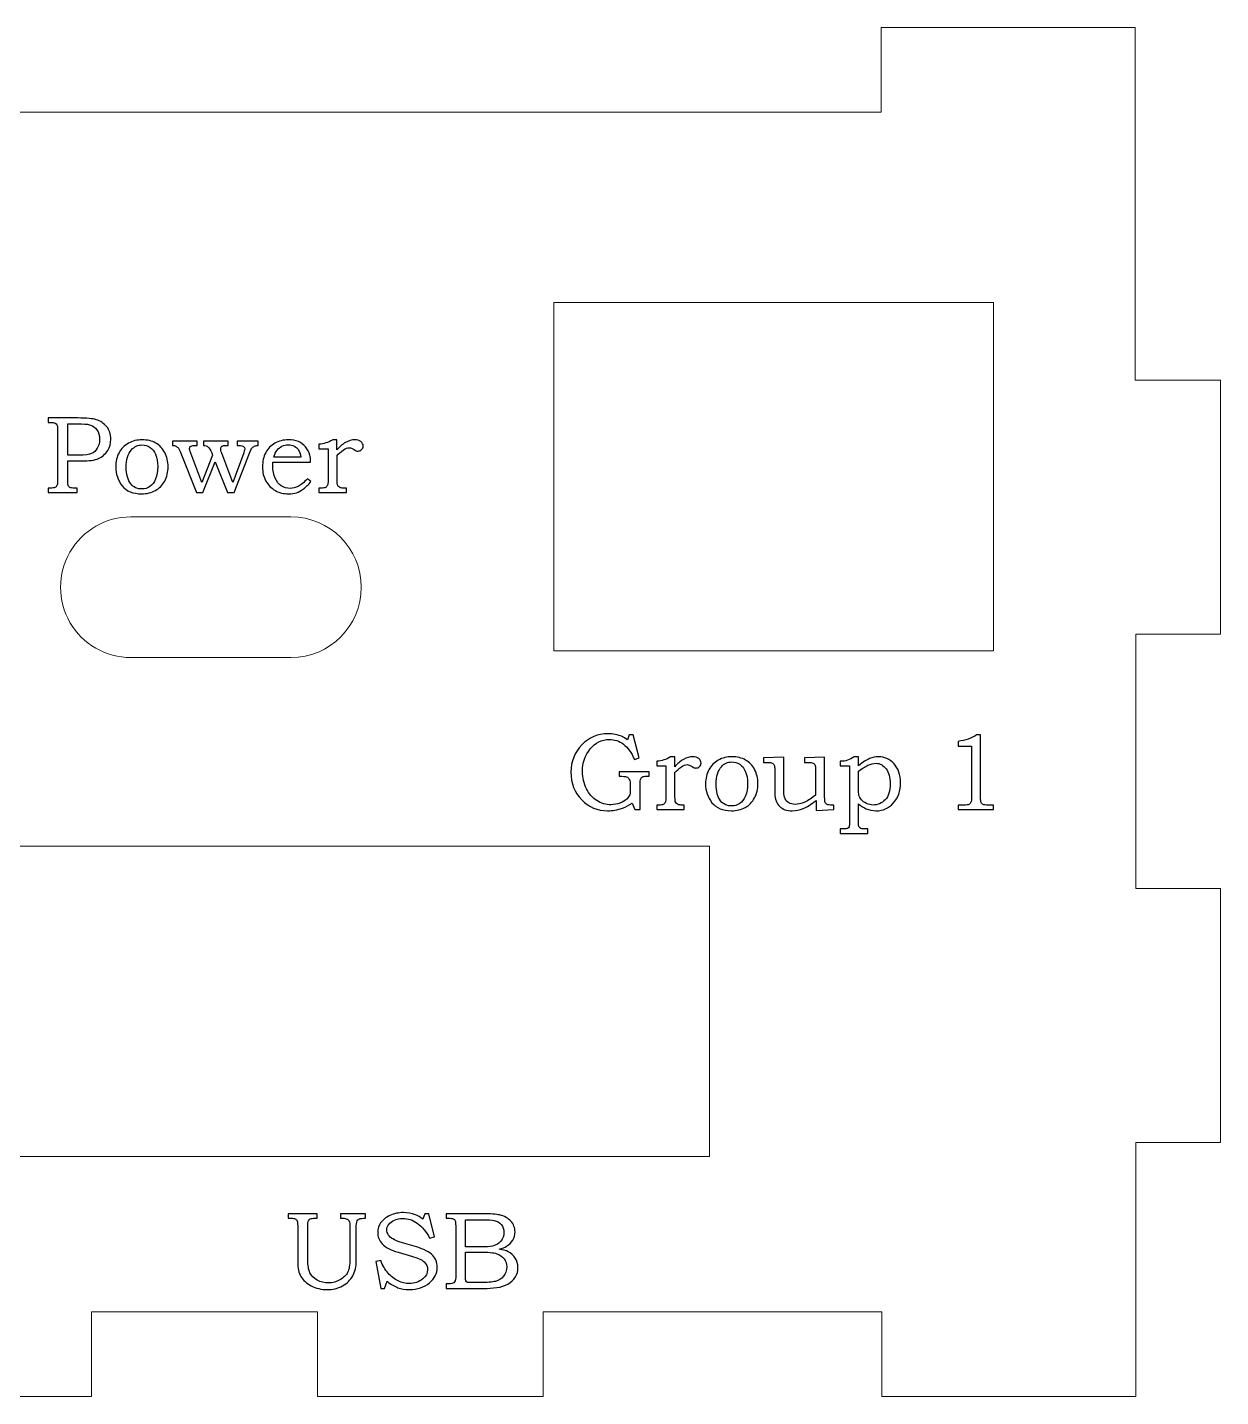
# Model space of a CAD drawing. Header units: inches. Extents: x -11.8 to 10.7, y -6 to 6.
# Drawn here: x -5.121 to -3.306, y 1.513 to 3.595 of the extents above; entities that cross this region are included whole.
import ezdxf

# ---------------------------------------------------------------- set-up
doc = ezdxf.new("R2010")
doc.units = ezdxf.units.IN
doc.header["$MEASUREMENT"] = 0
doc.layers.add('Layer 1', color=7, linetype='Continuous', plot=False)

msp = doc.modelspace()

# ---------------------------------------------------------------- linework, layer by layer
at = {"layer": 'Layer 1', "lineweight": 9}
for points in [[(-3.8222, 3.4666), (-3.8222, 3.4666), (-3.8222, 3.5955), (-3.8222, 3.5955)], [(-3.8222, 3.5955), (-3.8222, 3.5955), (-3.4356, 3.5955), (-3.4356, 3.5955)], [(-3.4356, 3.5955), (-3.4356, 3.5955), (-3.4356, 3.0589), (-3.4356, 3.0589)], [(-5.8837, 3.4666), (-5.8837, 3.4666), (-3.8222, 3.4666), (-3.8222, 3.4666)], [(-4.3204, 3.1769), (-4.3204, 3.1769), (-3.6512, 3.1769), (-3.6512, 3.1769)], [(-4.3204, 2.6469), (-4.3204, 2.6469), (-4.3204, 3.1769), (-4.3204, 3.1769)], [(-3.6512, 3.1769), (-3.6512, 3.1769), (-3.6512, 2.6469), (-3.6512, 2.6469)], [(-3.4356, 3.0589), (-3.4356, 3.0589), (-3.3061, 3.0589), (-3.3061, 3.0589)], [(-3.3061, 3.0589), (-3.3061, 3.0589), (-3.3061, 2.6723), (-3.3061, 2.6723)], [(-4.9639, 2.8509), (-4.9639, 2.8509), (-4.7203, 2.8509), (-4.7203, 2.8509)], [(-3.3061, 2.6723), (-3.3061, 2.6723), (-3.4346, 2.6723), (-3.4346, 2.6723)], [(-3.4346, 2.6723), (-3.4346, 2.6723), (-3.4346, 2.2858), (-3.4346, 2.2858)], [(-3.6512, 2.6469), (-3.6512, 2.6469), (-4.3204, 2.6469), (-4.3204, 2.6469)], [(-4.9639, 2.6369), (-4.9639, 2.6369), (-4.7203, 2.6369), (-4.7203, 2.6369)], [(-5.8944, 2.3502), (-5.8944, 2.3502), (-4.0834, 2.3502), (-4.0834, 2.3502)], [(-4.0834, 2.3502), (-4.0834, 2.3502), (-4.0834, 1.8777), (-4.0834, 1.8777)], [(-3.4346, 2.2858), (-3.4346, 2.2858), (-3.3058, 2.2858), (-3.3058, 2.2858)], [(-3.3058, 2.2858), (-3.3058, 2.2858), (-3.3058, 1.8992), (-3.3058, 1.8992)], [(-3.3058, 1.8992), (-3.3058, 1.8992), (-3.4346, 1.8992), (-3.4346, 1.8992)], [(-3.4346, 1.8992), (-3.4346, 1.8992), (-3.4346, 1.5127), (-3.4346, 1.5127)], [(-4.0834, 1.8777), (-4.0834, 1.8777), (-5.8944, 1.8777), (-5.8944, 1.8777)], [(-4.6801, 1.6415), (-4.6801, 1.6415), (-5.0237, 1.6415), (-5.0237, 1.6415)], [(-5.0237, 1.6415), (-5.0237, 1.6415), (-5.0237, 1.5127), (-5.0237, 1.5127)], [(-4.6801, 1.5127), (-4.6801, 1.5127), (-4.6801, 1.6415), (-4.6801, 1.6415)], [(-3.8212, 1.6415), (-3.8212, 1.6415), (-4.3366, 1.6415), (-4.3366, 1.6415)], [(-4.3366, 1.6415), (-4.3366, 1.6415), (-4.3366, 1.5127), (-4.3366, 1.5127)], [(-3.8212, 1.5127), (-3.8212, 1.5127), (-3.8212, 1.6415), (-3.8212, 1.6415)], [(-5.0237, 1.5127), (-5.0237, 1.5127), (-5.3673, 1.5127), (-5.3673, 1.5127)], [(-4.3366, 1.5127), (-4.3366, 1.5127), (-4.6801, 1.5127), (-4.6801, 1.5127)], [(-3.4346, 1.5127), (-3.4346, 1.5127), (-3.8212, 1.5127), (-3.8212, 1.5127)]]:
    msp.add_open_spline(points, degree=3, dxfattribs=at)
at = {"layer": 'Layer 1'}
for points, knots in [([(-5.0897, 3.0013), (-5.0897, 3.0013), (-5.0448, 3.0013), (-5.0448, 3.0013), (-5.0312, 3.0013), (-5.0218, 3.0004), (-5.0167, 2.9987), (-5.0102, 2.9966), (-5.0049, 2.9931), (-5.0007, 2.9881), (-4.9965, 2.983), (-4.9944, 2.9767), (-4.9944, 2.969), (-4.9944, 2.9624), (-4.996, 2.9567), (-4.9992, 2.9519), (-5.003, 2.9461), (-5.0077, 2.942), (-5.0132, 2.9396), (-5.0187, 2.9372), (-5.0274, 2.936), (-5.0392, 2.936), (-5.0392, 2.936), (-5.06, 2.936), (-5.06, 2.936), (-5.06, 2.936), (-5.06, 2.9071), (-5.06, 2.9071), (-5.06, 2.9028), (-5.0598, 2.9), (-5.0593, 2.8989), (-5.0586, 2.8973), (-5.0577, 2.8962), (-5.0566, 2.8956), (-5.0555, 2.8949), (-5.0532, 2.8946), (-5.0497, 2.8946), (-5.0497, 2.8946), (-5.0459, 2.8946), (-5.0459, 2.8946), (-5.0459, 2.8946), (-5.0459, 2.8878), (-5.0459, 2.8878), (-5.0459, 2.8878), (-5.0897, 2.8878), (-5.0897, 2.8878), (-5.0897, 2.8878), (-5.0897, 2.8946), (-5.0897, 2.8946), (-5.0897, 2.8946), (-5.087, 2.8946), (-5.087, 2.8946), (-5.0833, 2.8946), (-5.0807, 2.8949), (-5.0794, 2.8956), (-5.078, 2.8962), (-5.0771, 2.8971), (-5.0765, 2.8985), (-5.0758, 2.8998), (-5.0755, 2.9023), (-5.0755, 2.906), (-5.0755, 2.906), (-5.0755, 2.9836), (-5.0755, 2.9836), (-5.0755, 2.9872), (-5.0758, 2.9896), (-5.0764, 2.9909), (-5.0769, 2.9921), (-5.0779, 2.993), (-5.0792, 2.9936), (-5.0805, 2.9942), (-5.0831, 2.9945), (-5.087, 2.9945), (-5.087, 2.9945), (-5.0897, 2.9945), (-5.0897, 2.9945), (-5.0897, 2.9945), (-5.0897, 3.0013), (-5.0897, 3.0013)], [0, 0, 0, 0, 0.038462, 0.038462, 0.038462, 0.076923, 0.076923, 0.076923, 0.115385, 0.115385, 0.115385, 0.153846, 0.153846, 0.153846, 0.192308, 0.192308, 0.192308, 0.230769, 0.230769, 0.230769, 0.269231, 0.269231, 0.269231, 0.307692, 0.307692, 0.307692, 0.346154, 0.346154, 0.346154, 0.384615, 0.384615, 0.384615, 0.423077, 0.423077, 0.423077, 0.461538, 0.461538, 0.461538, 0.5, 0.5, 0.5, 0.538462, 0.538462, 0.538462, 0.576923, 0.576923, 0.576923, 0.615385, 0.615385, 0.615385, 0.653846, 0.653846, 0.653846, 0.692308, 0.692308, 0.692308, 0.730769, 0.730769, 0.730769, 0.769231, 0.769231, 0.769231, 0.807692, 0.807692, 0.807692, 0.846154, 0.846154, 0.846154, 0.884615, 0.884615, 0.884615, 0.923077, 0.923077, 0.923077, 0.961538, 0.961538, 0.961538, 1, 1, 1, 1]), ([(-5.06, 2.9925), (-5.06, 2.9925), (-5.06, 2.9448), (-5.06, 2.9448), (-5.06, 2.9448), (-5.0425, 2.9448), (-5.0425, 2.9448), (-5.0336, 2.9448), (-5.0274, 2.9456), (-5.0239, 2.9471), (-5.0203, 2.9487), (-5.0174, 2.9515), (-5.015, 2.9553), (-5.0127, 2.9592), (-5.0115, 2.9638), (-5.0115, 2.969), (-5.0115, 2.9747), (-5.0129, 2.9795), (-5.0156, 2.9833), (-5.0183, 2.9871), (-5.022, 2.9897), (-5.0267, 2.9911), (-5.0299, 2.992), (-5.0363, 2.9925), (-5.0457, 2.9925), (-5.0457, 2.9925), (-5.06, 2.9925), (-5.06, 2.9925)], [0, 0, 0, 0, 0.111111, 0.111111, 0.111111, 0.222222, 0.222222, 0.222222, 0.333333, 0.333333, 0.333333, 0.444444, 0.444444, 0.444444, 0.555556, 0.555556, 0.555556, 0.666667, 0.666667, 0.666667, 0.777778, 0.777778, 0.777778, 0.888889, 0.888889, 0.888889, 1, 1, 1, 1]), ([(-4.9467, 2.9681), (-4.9388, 2.9681), (-4.9319, 2.9665), (-4.9261, 2.9632), (-4.9203, 2.9599), (-4.9157, 2.9551), (-4.9124, 2.9487), (-4.909, 2.9424), (-4.9073, 2.9352), (-4.9073, 2.9271), (-4.9073, 2.919), (-4.909, 2.9118), (-4.9125, 2.9054), (-4.9159, 2.8991), (-4.9206, 2.8943), (-4.9265, 2.891), (-4.9324, 2.8876), (-4.9395, 2.886), (-4.9477, 2.886), (-4.9608, 2.886), (-4.9706, 2.89), (-4.9772, 2.8982), (-4.9837, 2.9064), (-4.987, 2.916), (-4.987, 2.927), (-4.987, 2.9351), (-4.9853, 2.9422), (-4.9819, 2.9485), (-4.9785, 2.9547), (-4.9737, 2.9595), (-4.9676, 2.963), (-4.9614, 2.9664), (-4.9545, 2.9681), (-4.9467, 2.9681)], [0, 0, 0, 0, 0.090909, 0.090909, 0.090909, 0.181818, 0.181818, 0.181818, 0.272727, 0.272727, 0.272727, 0.363636, 0.363636, 0.363636, 0.454545, 0.454545, 0.454545, 0.545455, 0.545455, 0.545455, 0.636364, 0.636364, 0.636364, 0.727273, 0.727273, 0.727273, 0.818182, 0.818182, 0.818182, 0.909091, 0.909091, 0.909091, 1, 1, 1, 1]), ([(-4.9473, 2.9603), (-4.9535, 2.9603), (-4.9587, 2.9578), (-4.9629, 2.953), (-4.9683, 2.9469), (-4.971, 2.9381), (-4.971, 2.9265), (-4.971, 2.9154), (-4.9687, 2.9069), (-4.9641, 2.9011), (-4.96, 2.8959), (-4.9544, 2.8933), (-4.9472, 2.8933), (-4.9427, 2.8933), (-4.9386, 2.8945), (-4.935, 2.8969), (-4.9314, 2.8994), (-4.9285, 2.9033), (-4.9263, 2.9086), (-4.9241, 2.9139), (-4.923, 2.9202), (-4.923, 2.9273), (-4.923, 2.9344), (-4.9242, 2.9407), (-4.9265, 2.9463), (-4.9284, 2.9507), (-4.9311, 2.9541), (-4.9348, 2.9566), (-4.9385, 2.9591), (-4.9427, 2.9603), (-4.9473, 2.9603)], [0, 0, 0, 0, 0.1, 0.1, 0.1, 0.2, 0.2, 0.2, 0.3, 0.3, 0.3, 0.4, 0.4, 0.4, 0.5, 0.5, 0.5, 0.6, 0.6, 0.6, 0.7, 0.7, 0.7, 0.8, 0.8, 0.8, 0.9, 0.9, 0.9, 1, 1, 1, 1]), ([(-4.9008, 2.9663), (-4.9008, 2.9663), (-4.8632, 2.9663), (-4.8632, 2.9663), (-4.8632, 2.9663), (-4.8632, 2.9595), (-4.8632, 2.9595), (-4.8632, 2.9595), (-4.8658, 2.9595), (-4.8658, 2.9595), (-4.869, 2.9595), (-4.8711, 2.9592), (-4.8722, 2.9587), (-4.8738, 2.958), (-4.8746, 2.9568), (-4.8746, 2.9551), (-4.8746, 2.9536), (-4.874, 2.9512), (-4.8727, 2.9478), (-4.8727, 2.9478), (-4.8559, 2.9033), (-4.8559, 2.9033), (-4.8559, 2.9033), (-4.8395, 2.9447), (-4.8395, 2.9447), (-4.8395, 2.9447), (-4.841, 2.9485), (-4.841, 2.9485), (-4.8426, 2.9529), (-4.8446, 2.9559), (-4.8468, 2.9576), (-4.8483, 2.9587), (-4.8504, 2.9593), (-4.8533, 2.9595), (-4.8533, 2.9595), (-4.8533, 2.9663), (-4.8533, 2.9663), (-4.8533, 2.9663), (-4.816, 2.9663), (-4.816, 2.9663), (-4.816, 2.9663), (-4.816, 2.9595), (-4.816, 2.9595), (-4.816, 2.9595), (-4.8192, 2.9595), (-4.8192, 2.9595), (-4.8222, 2.9595), (-4.8241, 2.9592), (-4.825, 2.9587), (-4.8265, 2.9578), (-4.8273, 2.9565), (-4.8273, 2.9546), (-4.8273, 2.953), (-4.8267, 2.9507), (-4.8256, 2.9478), (-4.8256, 2.9478), (-4.8087, 2.9033), (-4.8087, 2.9033), (-4.8087, 2.9033), (-4.7923, 2.9485), (-4.7923, 2.9485), (-4.7914, 2.9509), (-4.791, 2.9523), (-4.7909, 2.9526), (-4.7907, 2.9532), (-4.7907, 2.9538), (-4.7907, 2.9545), (-4.7907, 2.956), (-4.7913, 2.9572), (-4.7925, 2.9581), (-4.7937, 2.959), (-4.7959, 2.9595), (-4.7991, 2.9595), (-4.7991, 2.9595), (-4.8021, 2.9595), (-4.8021, 2.9595), (-4.8021, 2.9595), (-4.8021, 2.9663), (-4.8021, 2.9663), (-4.8021, 2.9663), (-4.7705, 2.9663), (-4.7705, 2.9663), (-4.7705, 2.9663), (-4.7705, 2.9595), (-4.7705, 2.9595), (-4.7728, 2.9593), (-4.7747, 2.959), (-4.7762, 2.9582), (-4.7777, 2.9575), (-4.7788, 2.9566), (-4.7797, 2.9555), (-4.7805, 2.9543), (-4.7818, 2.9518), (-4.7833, 2.9478), (-4.7833, 2.9478), (-4.807, 2.8878), (-4.807, 2.8878), (-4.807, 2.8878), (-4.8169, 2.8878), (-4.8169, 2.8878), (-4.8169, 2.8878), (-4.8355, 2.9348), (-4.8355, 2.9348), (-4.8355, 2.9348), (-4.8542, 2.8878), (-4.8542, 2.8878), (-4.8542, 2.8878), (-4.8641, 2.8878), (-4.8641, 2.8878), (-4.8641, 2.8878), (-4.888, 2.9478), (-4.888, 2.9478), (-4.8895, 2.9516), (-4.8908, 2.9542), (-4.8917, 2.9555), (-4.8927, 2.9567), (-4.8939, 2.9577), (-4.8954, 2.9584), (-4.8968, 2.9591), (-4.8986, 2.9595), (-4.9008, 2.9595), (-4.9008, 2.9595), (-4.9008, 2.9663), (-4.9008, 2.9663)], [0, 0, 0, 0, 0.02439, 0.02439, 0.02439, 0.04878, 0.04878, 0.04878, 0.073171, 0.073171, 0.073171, 0.097561, 0.097561, 0.097561, 0.121951, 0.121951, 0.121951, 0.146341, 0.146341, 0.146341, 0.170732, 0.170732, 0.170732, 0.195122, 0.195122, 0.195122, 0.219512, 0.219512, 0.219512, 0.243902, 0.243902, 0.243902, 0.268293, 0.268293, 0.268293, 0.292683, 0.292683, 0.292683, 0.317073, 0.317073, 0.317073, 0.341463, 0.341463, 0.341463, 0.365854, 0.365854, 0.365854, 0.390244, 0.390244, 0.390244, 0.414634, 0.414634, 0.414634, 0.439024, 0.439024, 0.439024, 0.463415, 0.463415, 0.463415, 0.487805, 0.487805, 0.487805, 0.512195, 0.512195, 0.512195, 0.536585, 0.536585, 0.536585, 0.560976, 0.560976, 0.560976, 0.585366, 0.585366, 0.585366, 0.609756, 0.609756, 0.609756, 0.634146, 0.634146, 0.634146, 0.658537, 0.658537, 0.658537, 0.682927, 0.682927, 0.682927, 0.707317, 0.707317, 0.707317, 0.731707, 0.731707, 0.731707, 0.756098, 0.756098, 0.756098, 0.780488, 0.780488, 0.780488, 0.804878, 0.804878, 0.804878, 0.829268, 0.829268, 0.829268, 0.853659, 0.853659, 0.853659, 0.878049, 0.878049, 0.878049, 0.902439, 0.902439, 0.902439, 0.926829, 0.926829, 0.926829, 0.95122, 0.95122, 0.95122, 0.97561, 0.97561, 0.97561, 1, 1, 1, 1]), ([(-4.695, 2.909), (-4.695, 2.909), (-4.6899, 2.9048), (-4.6899, 2.9048), (-4.6938, 2.9), (-4.6976, 2.8963), (-4.7014, 2.8935), (-4.7051, 2.8907), (-4.7086, 2.8888), (-4.7119, 2.8876), (-4.7152, 2.8865), (-4.7191, 2.886), (-4.7235, 2.886), (-4.7315, 2.886), (-4.7383, 2.8876), (-4.7439, 2.8908), (-4.7502, 2.8946), (-4.7552, 2.8994), (-4.7586, 2.9054), (-4.762, 2.9114), (-4.7637, 2.9185), (-4.7637, 2.9267), (-4.7637, 2.9352), (-4.762, 2.9425), (-4.7587, 2.9486), (-4.7554, 2.9546), (-4.7508, 2.9594), (-4.7449, 2.9629), (-4.7389, 2.9664), (-4.732, 2.9681), (-4.7242, 2.9681), (-4.7184, 2.9681), (-4.7134, 2.9672), (-4.7091, 2.9654), (-4.7048, 2.9636), (-4.7012, 2.9609), (-4.6982, 2.9573), (-4.6952, 2.9536), (-4.693, 2.9495), (-4.6917, 2.9448), (-4.6909, 2.942), (-4.6905, 2.9385), (-4.6904, 2.9341), (-4.6904, 2.9341), (-4.7478, 2.9341), (-4.7478, 2.9341), (-4.7479, 2.9315), (-4.748, 2.9295), (-4.748, 2.9282), (-4.748, 2.9213), (-4.7468, 2.9152), (-4.7444, 2.9099), (-4.7421, 2.9045), (-4.7389, 2.9006), (-4.735, 2.8981), (-4.7311, 2.8955), (-4.7266, 2.8943), (-4.7216, 2.8943), (-4.7174, 2.8943), (-4.7133, 2.8953), (-4.7094, 2.8973), (-4.7054, 2.8993), (-4.7007, 2.9032), (-4.695, 2.909)], [0, 0, 0, 0, 0.047619, 0.047619, 0.047619, 0.095238, 0.095238, 0.095238, 0.142857, 0.142857, 0.142857, 0.190476, 0.190476, 0.190476, 0.238095, 0.238095, 0.238095, 0.285714, 0.285714, 0.285714, 0.333333, 0.333333, 0.333333, 0.380952, 0.380952, 0.380952, 0.428571, 0.428571, 0.428571, 0.47619, 0.47619, 0.47619, 0.52381, 0.52381, 0.52381, 0.571429, 0.571429, 0.571429, 0.619048, 0.619048, 0.619048, 0.666667, 0.666667, 0.666667, 0.714286, 0.714286, 0.714286, 0.761905, 0.761905, 0.761905, 0.809524, 0.809524, 0.809524, 0.857143, 0.857143, 0.857143, 0.904762, 0.904762, 0.904762, 0.952381, 0.952381, 0.952381, 1, 1, 1, 1]), ([(-4.7054, 2.9416), (-4.7062, 2.9466), (-4.7073, 2.9503), (-4.7088, 2.9526), (-4.7103, 2.955), (-4.7124, 2.9569), (-4.7151, 2.9583), (-4.7179, 2.9598), (-4.721, 2.9605), (-4.7244, 2.9605), (-4.7278, 2.9605), (-4.731, 2.9598), (-4.734, 2.9583), (-4.7369, 2.9569), (-4.7394, 2.955), (-4.7414, 2.9525), (-4.7434, 2.95), (-4.7451, 2.9464), (-4.7465, 2.9416), (-4.7465, 2.9416), (-4.7054, 2.9416), (-4.7054, 2.9416)], [0, 0, 0, 0, 0.142857, 0.142857, 0.142857, 0.285714, 0.285714, 0.285714, 0.428571, 0.428571, 0.428571, 0.571429, 0.571429, 0.571429, 0.714286, 0.714286, 0.714286, 0.857143, 0.857143, 0.857143, 1, 1, 1, 1]), ([(-4.6779, 2.9545), (-4.6779, 2.9545), (-4.6779, 2.9613), (-4.6779, 2.9613), (-4.6739, 2.9616), (-4.6704, 2.9623), (-4.6673, 2.9633), (-4.6642, 2.9643), (-4.6607, 2.9659), (-4.6568, 2.9681), (-4.6568, 2.9681), (-4.6507, 2.9681), (-4.6507, 2.9681), (-4.6507, 2.9681), (-4.6507, 2.9528), (-4.6507, 2.9528), (-4.6468, 2.9575), (-4.6424, 2.9612), (-4.6373, 2.964), (-4.6322, 2.9667), (-4.6276, 2.9681), (-4.6235, 2.9681), (-4.6195, 2.9681), (-4.6164, 2.9672), (-4.614, 2.9653), (-4.6117, 2.9634), (-4.6105, 2.9611), (-4.6105, 2.9584), (-4.6105, 2.9564), (-4.6113, 2.9547), (-4.6129, 2.9532), (-4.6144, 2.9517), (-4.6162, 2.951), (-4.6184, 2.951), (-4.6194, 2.951), (-4.6202, 2.9511), (-4.6209, 2.9514), (-4.6217, 2.9516), (-4.6227, 2.9522), (-4.6241, 2.9532), (-4.627, 2.9551), (-4.6295, 2.9561), (-4.6315, 2.9561), (-4.6342, 2.9561), (-4.6372, 2.955), (-4.6405, 2.9527), (-4.6446, 2.9498), (-4.6479, 2.9469), (-4.6502, 2.9441), (-4.6502, 2.9441), (-4.6502, 2.9066), (-4.6502, 2.9066), (-4.6502, 2.9034), (-4.65, 2.9012), (-4.6497, 2.9), (-4.6493, 2.8988), (-4.6487, 2.8978), (-4.6479, 2.897), (-4.6471, 2.8962), (-4.6461, 2.8956), (-4.6449, 2.8952), (-4.6437, 2.8948), (-4.6417, 2.8946), (-4.6387, 2.8946), (-4.6387, 2.8946), (-4.636, 2.8946), (-4.636, 2.8946), (-4.636, 2.8946), (-4.636, 2.8878), (-4.636, 2.8878), (-4.636, 2.8878), (-4.678, 2.8878), (-4.678, 2.8878), (-4.678, 2.8878), (-4.678, 2.8946), (-4.678, 2.8946), (-4.678, 2.8946), (-4.6745, 2.8946), (-4.6745, 2.8946), (-4.6712, 2.8946), (-4.669, 2.8949), (-4.668, 2.8955), (-4.6666, 2.8963), (-4.6655, 2.8975), (-4.6649, 2.8989), (-4.6642, 2.9003), (-4.6639, 2.9029), (-4.6639, 2.9066), (-4.6639, 2.9066), (-4.6639, 2.9545), (-4.6639, 2.9545), (-4.6639, 2.9545), (-4.6779, 2.9545), (-4.6779, 2.9545)], [0, 0, 0, 0, 0.032258, 0.032258, 0.032258, 0.064516, 0.064516, 0.064516, 0.096774, 0.096774, 0.096774, 0.129032, 0.129032, 0.129032, 0.16129, 0.16129, 0.16129, 0.193548, 0.193548, 0.193548, 0.225806, 0.225806, 0.225806, 0.258065, 0.258065, 0.258065, 0.290323, 0.290323, 0.290323, 0.322581, 0.322581, 0.322581, 0.354839, 0.354839, 0.354839, 0.387097, 0.387097, 0.387097, 0.419355, 0.419355, 0.419355, 0.451613, 0.451613, 0.451613, 0.483871, 0.483871, 0.483871, 0.516129, 0.516129, 0.516129, 0.548387, 0.548387, 0.548387, 0.580645, 0.580645, 0.580645, 0.612903, 0.612903, 0.612903, 0.645161, 0.645161, 0.645161, 0.677419, 0.677419, 0.677419, 0.709677, 0.709677, 0.709677, 0.741935, 0.741935, 0.741935, 0.774194, 0.774194, 0.774194, 0.806452, 0.806452, 0.806452, 0.83871, 0.83871, 0.83871, 0.870968, 0.870968, 0.870968, 0.903226, 0.903226, 0.903226, 0.935484, 0.935484, 0.935484, 0.967742, 0.967742, 0.967742, 1, 1, 1, 1]), ([(-4.2055, 2.5191), (-4.2055, 2.5191), (-4.1995, 2.5191), (-4.1995, 2.5191), (-4.1995, 2.5191), (-4.1903, 2.4842), (-4.1903, 2.4842), (-4.1903, 2.4842), (-4.1976, 2.4816), (-4.1976, 2.4816), (-4.2025, 2.4927), (-4.2081, 2.5005), (-4.2145, 2.5053), (-4.2208, 2.51), (-4.228, 2.5123), (-4.236, 2.5123), (-4.2476, 2.5123), (-4.2573, 2.5075), (-4.2651, 2.4979), (-4.2729, 2.4883), (-4.2768, 2.4769), (-4.2768, 2.4637), (-4.2768, 2.4541), (-4.2748, 2.4454), (-4.2708, 2.4374), (-4.2668, 2.4295), (-4.2615, 2.4234), (-4.2548, 2.4192), (-4.2481, 2.4151), (-4.241, 2.413), (-4.2335, 2.413), (-4.2287, 2.413), (-4.224, 2.4139), (-4.2197, 2.4156), (-4.2153, 2.4174), (-4.2117, 2.4195), (-4.209, 2.4219), (-4.207, 2.4237), (-4.2057, 2.4258), (-4.2049, 2.428), (-4.2042, 2.4302), (-4.2039, 2.4333), (-4.204, 2.4372), (-4.204, 2.4372), (-4.204, 2.4425), (-4.204, 2.4425), (-4.204, 2.4468), (-4.2045, 2.4498), (-4.2055, 2.4516), (-4.2065, 2.4534), (-4.2079, 2.4547), (-4.2097, 2.4554), (-4.2112, 2.456), (-4.2149, 2.4563), (-4.2211, 2.4563), (-4.2211, 2.4563), (-4.2211, 2.4631), (-4.2211, 2.4631), (-4.2211, 2.4631), (-4.1753, 2.4631), (-4.1753, 2.4631), (-4.1753, 2.4631), (-4.1753, 2.4563), (-4.1753, 2.4563), (-4.1753, 2.4563), (-4.179, 2.4563), (-4.179, 2.4563), (-4.1822, 2.4563), (-4.1844, 2.456), (-4.1856, 2.4554), (-4.1867, 2.4548), (-4.1876, 2.4538), (-4.1882, 2.4525), (-4.1887, 2.4512), (-4.189, 2.4486), (-4.189, 2.4449), (-4.189, 2.4449), (-4.189, 2.4056), (-4.189, 2.4056), (-4.189, 2.4056), (-4.197, 2.4056), (-4.197, 2.4056), (-4.197, 2.4056), (-4.2013, 2.4156), (-4.2013, 2.4156), (-4.2059, 2.4123), (-4.2107, 2.4098), (-4.2159, 2.408), (-4.2236, 2.4052), (-4.2312, 2.4038), (-4.2387, 2.4038), (-4.254, 2.4038), (-4.2671, 2.4094), (-4.278, 2.4206), (-4.2889, 2.4318), (-4.2943, 2.4457), (-4.2943, 2.4624), (-4.2943, 2.4789), (-4.2888, 2.4928), (-4.2778, 2.5041), (-4.2667, 2.5153), (-4.2535, 2.521), (-4.2382, 2.521), (-4.2343, 2.521), (-4.2305, 2.5206), (-4.2268, 2.5198), (-4.223, 2.5191), (-4.2196, 2.518), (-4.2165, 2.5166), (-4.2142, 2.5156), (-4.2115, 2.5139), (-4.2084, 2.5116), (-4.2084, 2.5116), (-4.2055, 2.5191), (-4.2055, 2.5191)], [0, 0, 0, 0, 0.026316, 0.026316, 0.026316, 0.052632, 0.052632, 0.052632, 0.078947, 0.078947, 0.078947, 0.105263, 0.105263, 0.105263, 0.131579, 0.131579, 0.131579, 0.157895, 0.157895, 0.157895, 0.184211, 0.184211, 0.184211, 0.210526, 0.210526, 0.210526, 0.236842, 0.236842, 0.236842, 0.263158, 0.263158, 0.263158, 0.289474, 0.289474, 0.289474, 0.315789, 0.315789, 0.315789, 0.342105, 0.342105, 0.342105, 0.368421, 0.368421, 0.368421, 0.394737, 0.394737, 0.394737, 0.421053, 0.421053, 0.421053, 0.447368, 0.447368, 0.447368, 0.473684, 0.473684, 0.473684, 0.5, 0.5, 0.5, 0.526316, 0.526316, 0.526316, 0.552632, 0.552632, 0.552632, 0.578947, 0.578947, 0.578947, 0.605263, 0.605263, 0.605263, 0.631579, 0.631579, 0.631579, 0.657895, 0.657895, 0.657895, 0.684211, 0.684211, 0.684211, 0.710526, 0.710526, 0.710526, 0.736842, 0.736842, 0.736842, 0.763158, 0.763158, 0.763158, 0.789474, 0.789474, 0.789474, 0.815789, 0.815789, 0.815789, 0.842105, 0.842105, 0.842105, 0.868421, 0.868421, 0.868421, 0.894737, 0.894737, 0.894737, 0.921053, 0.921053, 0.921053, 0.947368, 0.947368, 0.947368, 0.973684, 0.973684, 0.973684, 1, 1, 1, 1]), ([(-3.6771, 2.5191), (-3.6771, 2.5191), (-3.671, 2.5191), (-3.671, 2.5191), (-3.671, 2.5191), (-3.671, 2.425), (-3.671, 2.425), (-3.671, 2.4205), (-3.6707, 2.4176), (-3.6701, 2.4164), (-3.6695, 2.4151), (-3.6686, 2.4141), (-3.6673, 2.4135), (-3.666, 2.4128), (-3.6634, 2.4125), (-3.6596, 2.4125), (-3.6596, 2.4125), (-3.6516, 2.4125), (-3.6516, 2.4125), (-3.6516, 2.4125), (-3.6516, 2.4056), (-3.6516, 2.4056), (-3.6516, 2.4056), (-3.7053, 2.4056), (-3.7053, 2.4056), (-3.7053, 2.4056), (-3.7053, 2.4125), (-3.7053, 2.4125), (-3.7053, 2.4125), (-3.6964, 2.4125), (-3.6964, 2.4125), (-3.6925, 2.4125), (-3.69, 2.4128), (-3.6887, 2.4135), (-3.6874, 2.4142), (-3.6864, 2.4153), (-3.6857, 2.4168), (-3.685, 2.4183), (-3.6846, 2.421), (-3.6846, 2.425), (-3.6846, 2.425), (-3.6846, 2.5023), (-3.6846, 2.5023), (-3.6846, 2.5023), (-3.7053, 2.5023), (-3.7053, 2.5023), (-3.7053, 2.5023), (-3.7053, 2.5093), (-3.7053, 2.5093), (-3.694, 2.5109), (-3.6846, 2.5142), (-3.6771, 2.5191)], [0, 0, 0, 0, 0.058824, 0.058824, 0.058824, 0.117647, 0.117647, 0.117647, 0.176471, 0.176471, 0.176471, 0.235294, 0.235294, 0.235294, 0.294118, 0.294118, 0.294118, 0.352941, 0.352941, 0.352941, 0.411765, 0.411765, 0.411765, 0.470588, 0.470588, 0.470588, 0.529412, 0.529412, 0.529412, 0.588235, 0.588235, 0.588235, 0.647059, 0.647059, 0.647059, 0.705882, 0.705882, 0.705882, 0.764706, 0.764706, 0.764706, 0.823529, 0.823529, 0.823529, 0.882353, 0.882353, 0.882353, 0.941176, 0.941176, 0.941176, 1, 1, 1, 1]), ([(-4.1637, 2.4723), (-4.1637, 2.4723), (-4.1637, 2.4791), (-4.1637, 2.4791), (-4.1597, 2.4795), (-4.1562, 2.4801), (-4.1531, 2.4811), (-4.15, 2.4821), (-4.1465, 2.4837), (-4.1426, 2.486), (-4.1426, 2.486), (-4.1365, 2.486), (-4.1365, 2.486), (-4.1365, 2.486), (-4.1365, 2.4706), (-4.1365, 2.4706), (-4.1326, 2.4753), (-4.1282, 2.4791), (-4.1231, 2.4818), (-4.118, 2.4846), (-4.1134, 2.486), (-4.1093, 2.486), (-4.1053, 2.486), (-4.1022, 2.485), (-4.0998, 2.4831), (-4.0975, 2.4812), (-4.0963, 2.4789), (-4.0963, 2.4762), (-4.0963, 2.4743), (-4.0971, 2.4725), (-4.0987, 2.4711), (-4.1002, 2.4696), (-4.102, 2.4688), (-4.1042, 2.4688), (-4.1052, 2.4688), (-4.106, 2.469), (-4.1067, 2.4692), (-4.1075, 2.4695), (-4.1085, 2.4701), (-4.1099, 2.471), (-4.1128, 2.473), (-4.1153, 2.474), (-4.1174, 2.474), (-4.12, 2.474), (-4.123, 2.4728), (-4.1263, 2.4706), (-4.1304, 2.4676), (-4.1337, 2.4648), (-4.136, 2.462), (-4.136, 2.462), (-4.136, 2.4245), (-4.136, 2.4245), (-4.136, 2.4212), (-4.1358, 2.419), (-4.1355, 2.4179), (-4.1351, 2.4167), (-4.1345, 2.4157), (-4.1337, 2.4149), (-4.1329, 2.414), (-4.1319, 2.4134), (-4.1307, 2.413), (-4.1295, 2.4127), (-4.1275, 2.4125), (-4.1245, 2.4125), (-4.1245, 2.4125), (-4.1218, 2.4125), (-4.1218, 2.4125), (-4.1218, 2.4125), (-4.1218, 2.4056), (-4.1218, 2.4056), (-4.1218, 2.4056), (-4.1638, 2.4056), (-4.1638, 2.4056), (-4.1638, 2.4056), (-4.1638, 2.4125), (-4.1638, 2.4125), (-4.1638, 2.4125), (-4.1603, 2.4125), (-4.1603, 2.4125), (-4.157, 2.4125), (-4.1549, 2.4128), (-4.1538, 2.4134), (-4.1524, 2.4142), (-4.1514, 2.4153), (-4.1507, 2.4167), (-4.15, 2.4182), (-4.1497, 2.4208), (-4.1497, 2.4245), (-4.1497, 2.4245), (-4.1497, 2.4723), (-4.1497, 2.4723), (-4.1497, 2.4723), (-4.1637, 2.4723), (-4.1637, 2.4723)], [0, 0, 0, 0, 0.032258, 0.032258, 0.032258, 0.064516, 0.064516, 0.064516, 0.096774, 0.096774, 0.096774, 0.129032, 0.129032, 0.129032, 0.16129, 0.16129, 0.16129, 0.193548, 0.193548, 0.193548, 0.225806, 0.225806, 0.225806, 0.258065, 0.258065, 0.258065, 0.290323, 0.290323, 0.290323, 0.322581, 0.322581, 0.322581, 0.354839, 0.354839, 0.354839, 0.387097, 0.387097, 0.387097, 0.419355, 0.419355, 0.419355, 0.451613, 0.451613, 0.451613, 0.483871, 0.483871, 0.483871, 0.516129, 0.516129, 0.516129, 0.548387, 0.548387, 0.548387, 0.580645, 0.580645, 0.580645, 0.612903, 0.612903, 0.612903, 0.645161, 0.645161, 0.645161, 0.677419, 0.677419, 0.677419, 0.709677, 0.709677, 0.709677, 0.741935, 0.741935, 0.741935, 0.774194, 0.774194, 0.774194, 0.806452, 0.806452, 0.806452, 0.83871, 0.83871, 0.83871, 0.870968, 0.870968, 0.870968, 0.903226, 0.903226, 0.903226, 0.935484, 0.935484, 0.935484, 0.967742, 0.967742, 0.967742, 1, 1, 1, 1]), ([(-4.0492, 2.486), (-4.0413, 2.486), (-4.0344, 2.4843), (-4.0286, 2.481), (-4.0228, 2.4777), (-4.0182, 2.4729), (-4.0149, 2.4666), (-4.0115, 2.4603), (-4.0098, 2.4531), (-4.0098, 2.445), (-4.0098, 2.4368), (-4.0115, 2.4296), (-4.015, 2.4233), (-4.0184, 2.417), (-4.0231, 2.4121), (-4.029, 2.4088), (-4.0349, 2.4055), (-4.042, 2.4038), (-4.0502, 2.4038), (-4.0633, 2.4038), (-4.0731, 2.4079), (-4.0797, 2.4161), (-4.0862, 2.4242), (-4.0895, 2.4338), (-4.0895, 2.4449), (-4.0895, 2.4529), (-4.0878, 2.4601), (-4.0844, 2.4663), (-4.081, 2.4726), (-4.0762, 2.4774), (-4.0701, 2.4808), (-4.0639, 2.4843), (-4.057, 2.486), (-4.0492, 2.486)], [0, 0, 0, 0, 0.090909, 0.090909, 0.090909, 0.181818, 0.181818, 0.181818, 0.272727, 0.272727, 0.272727, 0.363636, 0.363636, 0.363636, 0.454545, 0.454545, 0.454545, 0.545455, 0.545455, 0.545455, 0.636364, 0.636364, 0.636364, 0.727273, 0.727273, 0.727273, 0.818182, 0.818182, 0.818182, 0.909091, 0.909091, 0.909091, 1, 1, 1, 1]), ([(-4.0012, 2.4843), (-4.0012, 2.4843), (-3.9705, 2.4855), (-3.9705, 2.4855), (-3.9705, 2.4855), (-3.9705, 2.4331), (-3.9705, 2.4331), (-3.9705, 2.4285), (-3.9699, 2.4249), (-3.9686, 2.4222), (-3.9673, 2.4195), (-3.9653, 2.4174), (-3.9627, 2.4159), (-3.96, 2.4144), (-3.9569, 2.4136), (-3.9534, 2.4136), (-3.949, 2.4136), (-3.9441, 2.4148), (-3.9385, 2.4171), (-3.933, 2.4195), (-3.9275, 2.423), (-3.922, 2.4275), (-3.922, 2.4275), (-3.922, 2.4655), (-3.922, 2.4655), (-3.922, 2.4695), (-3.9223, 2.4721), (-3.9229, 2.4733), (-3.9235, 2.4746), (-3.9245, 2.4756), (-3.926, 2.4763), (-3.9275, 2.4771), (-3.9299, 2.4775), (-3.9331, 2.4775), (-3.9331, 2.4775), (-3.939, 2.4775), (-3.939, 2.4775), (-3.939, 2.4775), (-3.939, 2.4843), (-3.939, 2.4843), (-3.939, 2.4843), (-3.9083, 2.4855), (-3.9083, 2.4855), (-3.9083, 2.4855), (-3.9083, 2.4246), (-3.9083, 2.4246), (-3.9083, 2.4208), (-3.908, 2.4181), (-3.9074, 2.4166), (-3.9067, 2.4151), (-3.9057, 2.414), (-3.9045, 2.4134), (-3.9032, 2.4128), (-3.9007, 2.4125), (-3.8968, 2.4125), (-3.8968, 2.4125), (-3.8943, 2.4125), (-3.8943, 2.4125), (-3.8943, 2.4125), (-3.8943, 2.4056), (-3.8943, 2.4056), (-3.8943, 2.4056), (-3.9213, 2.4043), (-3.9213, 2.4043), (-3.9213, 2.4043), (-3.9213, 2.4195), (-3.9213, 2.4195), (-3.9288, 2.4136), (-3.9352, 2.4095), (-3.9408, 2.4072), (-3.9463, 2.405), (-3.9519, 2.4038), (-3.9576, 2.4038), (-3.9619, 2.4038), (-3.9655, 2.4044), (-3.9687, 2.4055), (-3.9718, 2.4067), (-3.9745, 2.4084), (-3.9769, 2.4106), (-3.9792, 2.4129), (-3.981, 2.4157), (-3.9823, 2.4189), (-3.9835, 2.4221), (-3.9842, 2.4255), (-3.9842, 2.4291), (-3.9842, 2.4291), (-3.9842, 2.4661), (-3.9842, 2.4661), (-3.9842, 2.4695), (-3.9845, 2.4718), (-3.985, 2.4731), (-3.9857, 2.4745), (-3.9866, 2.4755), (-3.988, 2.4763), (-3.9894, 2.4771), (-3.9913, 2.4775), (-3.9937, 2.4775), (-3.9937, 2.4775), (-4.0012, 2.4775), (-4.0012, 2.4775), (-4.0012, 2.4775), (-4.0012, 2.4843), (-4.0012, 2.4843)], [0, 0, 0, 0, 0.029412, 0.029412, 0.029412, 0.058824, 0.058824, 0.058824, 0.088235, 0.088235, 0.088235, 0.117647, 0.117647, 0.117647, 0.147059, 0.147059, 0.147059, 0.176471, 0.176471, 0.176471, 0.205882, 0.205882, 0.205882, 0.235294, 0.235294, 0.235294, 0.264706, 0.264706, 0.264706, 0.294118, 0.294118, 0.294118, 0.323529, 0.323529, 0.323529, 0.352941, 0.352941, 0.352941, 0.382353, 0.382353, 0.382353, 0.411765, 0.411765, 0.411765, 0.441176, 0.441176, 0.441176, 0.470588, 0.470588, 0.470588, 0.5, 0.5, 0.5, 0.529412, 0.529412, 0.529412, 0.558824, 0.558824, 0.558824, 0.588235, 0.588235, 0.588235, 0.617647, 0.617647, 0.617647, 0.647059, 0.647059, 0.647059, 0.676471, 0.676471, 0.676471, 0.705882, 0.705882, 0.705882, 0.735294, 0.735294, 0.735294, 0.764706, 0.764706, 0.764706, 0.794118, 0.794118, 0.794118, 0.823529, 0.823529, 0.823529, 0.852941, 0.852941, 0.852941, 0.882353, 0.882353, 0.882353, 0.911765, 0.911765, 0.911765, 0.941176, 0.941176, 0.941176, 0.970588, 0.970588, 0.970588, 1, 1, 1, 1]), ([(-3.8845, 2.4723), (-3.8845, 2.4723), (-3.8845, 2.4791), (-3.8845, 2.4791), (-3.8804, 2.4791), (-3.8768, 2.4796), (-3.8736, 2.4807), (-3.8705, 2.4817), (-3.867, 2.4835), (-3.8632, 2.486), (-3.8632, 2.486), (-3.8568, 2.486), (-3.8568, 2.486), (-3.8568, 2.486), (-3.8568, 2.4723), (-3.8568, 2.4723), (-3.85, 2.4777), (-3.8444, 2.4813), (-3.8399, 2.4832), (-3.8354, 2.4851), (-3.8309, 2.486), (-3.8264, 2.486), (-3.8171, 2.486), (-3.8092, 2.4824), (-3.8026, 2.4751), (-3.7961, 2.4679), (-3.7928, 2.4584), (-3.7928, 2.4468), (-3.7928, 2.4339), (-3.7965, 2.4234), (-3.804, 2.4152), (-3.8107, 2.4076), (-3.8195, 2.4038), (-3.8302, 2.4038), (-3.8355, 2.4038), (-3.8405, 2.4048), (-3.8452, 2.4069), (-3.8485, 2.4083), (-3.8524, 2.4108), (-3.8568, 2.4145), (-3.8568, 2.4145), (-3.8568, 2.3875), (-3.8568, 2.3875), (-3.8568, 2.3835), (-3.8567, 2.3811), (-3.8565, 2.3804), (-3.8562, 2.3793), (-3.8557, 2.3785), (-3.8549, 2.3778), (-3.854, 2.3771), (-3.853, 2.3766), (-3.8517, 2.3764), (-3.8508, 2.3762), (-3.8477, 2.3761), (-3.8425, 2.3761), (-3.8425, 2.3761), (-3.8425, 2.3693), (-3.8425, 2.3693), (-3.8425, 2.3693), (-3.8845, 2.3693), (-3.8845, 2.3693), (-3.8845, 2.3693), (-3.8845, 2.3761), (-3.8845, 2.3761), (-3.8845, 2.3761), (-3.8808, 2.3761), (-3.8808, 2.3761), (-3.877, 2.3761), (-3.8746, 2.3764), (-3.8735, 2.377), (-3.8723, 2.3776), (-3.8715, 2.3785), (-3.871, 2.3796), (-3.8706, 2.3806), (-3.8705, 2.3834), (-3.8705, 2.3881), (-3.8705, 2.3881), (-3.8705, 2.4723), (-3.8705, 2.4723), (-3.8705, 2.4723), (-3.8845, 2.4723), (-3.8845, 2.4723)], [0, 0, 0, 0, 0.037037, 0.037037, 0.037037, 0.074074, 0.074074, 0.074074, 0.111111, 0.111111, 0.111111, 0.148148, 0.148148, 0.148148, 0.185185, 0.185185, 0.185185, 0.222222, 0.222222, 0.222222, 0.259259, 0.259259, 0.259259, 0.296296, 0.296296, 0.296296, 0.333333, 0.333333, 0.333333, 0.37037, 0.37037, 0.37037, 0.407407, 0.407407, 0.407407, 0.444444, 0.444444, 0.444444, 0.481481, 0.481481, 0.481481, 0.518519, 0.518519, 0.518519, 0.555556, 0.555556, 0.555556, 0.592593, 0.592593, 0.592593, 0.62963, 0.62963, 0.62963, 0.666667, 0.666667, 0.666667, 0.703704, 0.703704, 0.703704, 0.740741, 0.740741, 0.740741, 0.777778, 0.777778, 0.777778, 0.814815, 0.814815, 0.814815, 0.851852, 0.851852, 0.851852, 0.888889, 0.888889, 0.888889, 0.925926, 0.925926, 0.925926, 0.962963, 0.962963, 0.962963, 1, 1, 1, 1]), ([(-4.0498, 2.4781), (-4.056, 2.4781), (-4.0612, 2.4757), (-4.0654, 2.4708), (-4.0708, 2.4648), (-4.0735, 2.456), (-4.0735, 2.4444), (-4.0735, 2.4333), (-4.0712, 2.4248), (-4.0666, 2.4189), (-4.0625, 2.4137), (-4.0569, 2.4111), (-4.0497, 2.4111), (-4.0452, 2.4111), (-4.0411, 2.4124), (-4.0375, 2.4148), (-4.0339, 2.4172), (-4.031, 2.4211), (-4.0288, 2.4264), (-4.0266, 2.4318), (-4.0255, 2.438), (-4.0255, 2.4452), (-4.0255, 2.4523), (-4.0267, 2.4585), (-4.029, 2.4641), (-4.0309, 2.4685), (-4.0336, 2.472), (-4.0373, 2.4745), (-4.041, 2.4769), (-4.0452, 2.4781), (-4.0498, 2.4781)], [0, 0, 0, 0, 0.1, 0.1, 0.1, 0.2, 0.2, 0.2, 0.3, 0.3, 0.3, 0.4, 0.4, 0.4, 0.5, 0.5, 0.5, 0.6, 0.6, 0.6, 0.7, 0.7, 0.7, 0.8, 0.8, 0.8, 0.9, 0.9, 0.9, 1, 1, 1, 1]), ([(-3.8568, 2.464), (-3.8568, 2.464), (-3.8568, 2.4362), (-3.8568, 2.4362), (-3.8568, 2.4326), (-3.8566, 2.4298), (-3.8562, 2.4281), (-3.8555, 2.4253), (-3.8542, 2.4228), (-3.8524, 2.4206), (-3.8505, 2.4184), (-3.8479, 2.4166), (-3.8447, 2.415), (-3.8415, 2.4134), (-3.8381, 2.4126), (-3.8346, 2.4126), (-3.8275, 2.4126), (-3.8214, 2.4153), (-3.8162, 2.4206), (-3.8111, 2.4258), (-3.8085, 2.4338), (-3.8085, 2.4446), (-3.8085, 2.4546), (-3.8106, 2.4623), (-3.8149, 2.4678), (-3.8192, 2.4733), (-3.8242, 2.476), (-3.8301, 2.476), (-3.8339, 2.476), (-3.838, 2.475), (-3.8425, 2.473), (-3.8469, 2.471), (-3.8517, 2.468), (-3.8568, 2.464)], [0, 0, 0, 0, 0.090909, 0.090909, 0.090909, 0.181818, 0.181818, 0.181818, 0.272727, 0.272727, 0.272727, 0.363636, 0.363636, 0.363636, 0.454545, 0.454545, 0.454545, 0.545455, 0.545455, 0.545455, 0.636364, 0.636364, 0.636364, 0.727273, 0.727273, 0.727273, 0.818182, 0.818182, 0.818182, 0.909091, 0.909091, 0.909091, 1, 1, 1, 1]), ([(-4.5165, 1.7908), (-4.5165, 1.7908), (-4.5106, 1.7908), (-4.5106, 1.7908), (-4.5106, 1.7908), (-4.5019, 1.7558), (-4.5019, 1.7558), (-4.5019, 1.7558), (-4.5094, 1.7535), (-4.5094, 1.7535), (-4.5142, 1.7632), (-4.5206, 1.771), (-4.5285, 1.7766), (-4.535, 1.7813), (-4.5422, 1.7836), (-4.5501, 1.7836), (-4.5549, 1.7836), (-4.5592, 1.7828), (-4.563, 1.7811), (-4.5668, 1.7794), (-4.5697, 1.7772), (-4.5716, 1.7744), (-4.5735, 1.7717), (-4.5744, 1.769), (-4.5744, 1.7662), (-4.5744, 1.7636), (-4.5737, 1.7612), (-4.5722, 1.7588), (-4.5708, 1.7564), (-4.5685, 1.7543), (-4.5655, 1.7525), (-4.5625, 1.7507), (-4.5576, 1.7487), (-4.5508, 1.7467), (-4.5508, 1.7467), (-4.5295, 1.7406), (-4.5295, 1.7406), (-4.5269, 1.7399), (-4.5231, 1.7384), (-4.5182, 1.7362), (-4.5132, 1.7341), (-4.5094, 1.7318), (-4.5066, 1.7294), (-4.5038, 1.727), (-4.5017, 1.724), (-4.5001, 1.7205), (-4.4985, 1.717), (-4.4978, 1.7132), (-4.4978, 1.7092), (-4.4978, 1.7002), (-4.5017, 1.6923), (-4.5096, 1.6856), (-4.5175, 1.6788), (-4.5277, 1.6755), (-4.5402, 1.6755), (-4.5467, 1.6755), (-4.5524, 1.6764), (-4.5576, 1.6783), (-4.5626, 1.6801), (-4.5681, 1.6834), (-4.5741, 1.6882), (-4.5741, 1.6882), (-4.5778, 1.6773), (-4.5778, 1.6773), (-4.5778, 1.6773), (-4.5835, 1.6773), (-4.5835, 1.6773), (-4.5835, 1.6773), (-4.5911, 1.7181), (-4.5911, 1.7181), (-4.5911, 1.7181), (-4.5836, 1.7196), (-4.5836, 1.7196), (-4.5808, 1.7121), (-4.5771, 1.7057), (-4.5725, 1.7005), (-4.5679, 1.6953), (-4.5629, 1.6913), (-4.5573, 1.6886), (-4.5517, 1.686), (-4.5461, 1.6846), (-4.5403, 1.6846), (-4.5325, 1.6846), (-4.5256, 1.687), (-4.5198, 1.6917), (-4.5149, 1.6956), (-4.5124, 1.7003), (-4.5124, 1.7056), (-4.5124, 1.7105), (-4.5142, 1.7146), (-4.5177, 1.7177), (-4.5213, 1.7209), (-4.5277, 1.7238), (-4.537, 1.7265), (-4.537, 1.7265), (-4.5573, 1.7323), (-4.5573, 1.7323), (-4.5687, 1.7356), (-4.5768, 1.7398), (-4.5814, 1.745), (-4.5861, 1.7501), (-4.5884, 1.756), (-4.5884, 1.7627), (-4.5884, 1.7679), (-4.5869, 1.7727), (-4.5839, 1.7771), (-4.5808, 1.7815), (-4.5762, 1.7852), (-4.5699, 1.7882), (-4.5636, 1.7911), (-4.5567, 1.7926), (-4.5492, 1.7926), (-4.5429, 1.7926), (-4.5369, 1.7915), (-4.5311, 1.7894), (-4.5271, 1.7878), (-4.5233, 1.7857), (-4.5199, 1.7828), (-4.5199, 1.7828), (-4.5165, 1.7908), (-4.5165, 1.7908)], [0, 0, 0, 0, 0.025, 0.025, 0.025, 0.05, 0.05, 0.05, 0.075, 0.075, 0.075, 0.1, 0.1, 0.1, 0.125, 0.125, 0.125, 0.15, 0.15, 0.15, 0.175, 0.175, 0.175, 0.2, 0.2, 0.2, 0.225, 0.225, 0.225, 0.25, 0.25, 0.25, 0.275, 0.275, 0.275, 0.3, 0.3, 0.3, 0.325, 0.325, 0.325, 0.35, 0.35, 0.35, 0.375, 0.375, 0.375, 0.4, 0.4, 0.4, 0.425, 0.425, 0.425, 0.45, 0.45, 0.45, 0.475, 0.475, 0.475, 0.5, 0.5, 0.5, 0.525, 0.525, 0.525, 0.55, 0.55, 0.55, 0.575, 0.575, 0.575, 0.6, 0.6, 0.6, 0.625, 0.625, 0.625, 0.65, 0.65, 0.65, 0.675, 0.675, 0.675, 0.7, 0.7, 0.7, 0.725, 0.725, 0.725, 0.75, 0.75, 0.75, 0.775, 0.775, 0.775, 0.8, 0.8, 0.8, 0.825, 0.825, 0.825, 0.85, 0.85, 0.85, 0.875, 0.875, 0.875, 0.9, 0.9, 0.9, 0.925, 0.925, 0.925, 0.95, 0.95, 0.95, 0.975, 0.975, 0.975, 1, 1, 1, 1]), ([(-4.7244, 1.7908), (-4.7244, 1.7908), (-4.6806, 1.7908), (-4.6806, 1.7908), (-4.6806, 1.7908), (-4.6806, 1.784), (-4.6806, 1.784), (-4.6806, 1.784), (-4.6835, 1.784), (-4.6835, 1.784), (-4.6871, 1.784), (-4.6896, 1.7836), (-4.6911, 1.7829), (-4.6923, 1.7824), (-4.6932, 1.7814), (-4.6938, 1.7801), (-4.6944, 1.7788), (-4.6947, 1.7762), (-4.6947, 1.7723), (-4.6947, 1.7723), (-4.6947, 1.7212), (-4.6947, 1.7212), (-4.6947, 1.7121), (-4.6936, 1.7054), (-4.6914, 1.701), (-4.6892, 1.6966), (-4.6855, 1.6929), (-4.6804, 1.6899), (-4.6752, 1.687), (-4.6696, 1.6855), (-4.6634, 1.6855), (-4.6572, 1.6855), (-4.6513, 1.6871), (-4.6458, 1.6903), (-4.6402, 1.6935), (-4.6363, 1.6972), (-4.6341, 1.7016), (-4.6318, 1.706), (-4.6307, 1.7129), (-4.6307, 1.7224), (-4.6307, 1.7224), (-4.6307, 1.7715), (-4.6307, 1.7715), (-4.6307, 1.7751), (-4.6311, 1.7777), (-4.6318, 1.7793), (-4.6325, 1.7809), (-4.6336, 1.782), (-4.635, 1.7828), (-4.6365, 1.7836), (-4.6387, 1.784), (-4.6417, 1.784), (-4.6417, 1.784), (-4.6449, 1.784), (-4.6449, 1.784), (-4.6449, 1.784), (-4.6449, 1.7908), (-4.6449, 1.7908), (-4.6449, 1.7908), (-4.6071, 1.7908), (-4.6071, 1.7908), (-4.6071, 1.7908), (-4.6071, 1.784), (-4.6071, 1.784), (-4.6071, 1.784), (-4.6097, 1.784), (-4.6097, 1.784), (-4.614, 1.784), (-4.6169, 1.7832), (-4.6185, 1.7815), (-4.6201, 1.7799), (-4.6209, 1.7768), (-4.6209, 1.7723), (-4.6209, 1.7723), (-4.6209, 1.72), (-4.6209, 1.72), (-4.6209, 1.7105), (-4.6227, 1.7025), (-4.6263, 1.6962), (-4.6299, 1.6898), (-4.6351, 1.6847), (-4.6419, 1.681), (-4.6488, 1.6773), (-4.6567, 1.6755), (-4.6658, 1.6755), (-4.6744, 1.6755), (-4.6822, 1.6774), (-4.6894, 1.6812), (-4.6965, 1.6849), (-4.7017, 1.6897), (-4.7051, 1.6954), (-4.7084, 1.701), (-4.7101, 1.7081), (-4.7101, 1.7167), (-4.7101, 1.7167), (-4.7101, 1.7723), (-4.7101, 1.7723), (-4.7101, 1.7759), (-4.7104, 1.7784), (-4.711, 1.7799), (-4.7117, 1.7813), (-4.7126, 1.7823), (-4.7139, 1.783), (-4.7151, 1.7836), (-4.7173, 1.784), (-4.7203, 1.784), (-4.7203, 1.784), (-4.7244, 1.784), (-4.7244, 1.784), (-4.7244, 1.784), (-4.7244, 1.7908), (-4.7244, 1.7908)], [0, 0, 0, 0, 0.027027, 0.027027, 0.027027, 0.054054, 0.054054, 0.054054, 0.081081, 0.081081, 0.081081, 0.108108, 0.108108, 0.108108, 0.135135, 0.135135, 0.135135, 0.162162, 0.162162, 0.162162, 0.189189, 0.189189, 0.189189, 0.216216, 0.216216, 0.216216, 0.243243, 0.243243, 0.243243, 0.27027, 0.27027, 0.27027, 0.297297, 0.297297, 0.297297, 0.324324, 0.324324, 0.324324, 0.351351, 0.351351, 0.351351, 0.378378, 0.378378, 0.378378, 0.405405, 0.405405, 0.405405, 0.432432, 0.432432, 0.432432, 0.459459, 0.459459, 0.459459, 0.486486, 0.486486, 0.486486, 0.513514, 0.513514, 0.513514, 0.540541, 0.540541, 0.540541, 0.567568, 0.567568, 0.567568, 0.594595, 0.594595, 0.594595, 0.621622, 0.621622, 0.621622, 0.648649, 0.648649, 0.648649, 0.675676, 0.675676, 0.675676, 0.702703, 0.702703, 0.702703, 0.72973, 0.72973, 0.72973, 0.756757, 0.756757, 0.756757, 0.783784, 0.783784, 0.783784, 0.810811, 0.810811, 0.810811, 0.837838, 0.837838, 0.837838, 0.864865, 0.864865, 0.864865, 0.891892, 0.891892, 0.891892, 0.918919, 0.918919, 0.918919, 0.945946, 0.945946, 0.945946, 0.972973, 0.972973, 0.972973, 1, 1, 1, 1]), ([(-4.4841, 1.7908), (-4.4841, 1.7908), (-4.43, 1.7908), (-4.43, 1.7908), (-4.4168, 1.7908), (-4.4078, 1.7902), (-4.4029, 1.789), (-4.3956, 1.7873), (-4.3899, 1.7841), (-4.3857, 1.7796), (-4.3815, 1.775), (-4.3794, 1.7695), (-4.3794, 1.7632), (-4.3794, 1.7585), (-4.3805, 1.7544), (-4.3827, 1.7507), (-4.385, 1.7471), (-4.3882, 1.744), (-4.3924, 1.7414), (-4.3951, 1.7397), (-4.3988, 1.7382), (-4.4035, 1.737), (-4.3976, 1.736), (-4.3931, 1.7347), (-4.39, 1.7331), (-4.3854, 1.7309), (-4.3817, 1.7276), (-4.379, 1.7234), (-4.3763, 1.7191), (-4.3749, 1.7144), (-4.3749, 1.709), (-4.3749, 1.7039), (-4.3762, 1.6991), (-4.3789, 1.6947), (-4.3816, 1.6903), (-4.3853, 1.6867), (-4.3902, 1.6839), (-4.395, 1.6811), (-4.4007, 1.6793), (-4.4071, 1.6785), (-4.4136, 1.6777), (-4.4203, 1.6773), (-4.4271, 1.6773), (-4.4271, 1.6773), (-4.4841, 1.6773), (-4.4841, 1.6773), (-4.4841, 1.6773), (-4.4841, 1.6841), (-4.4841, 1.6841), (-4.4841, 1.6841), (-4.4802, 1.6841), (-4.4802, 1.6841), (-4.4765, 1.6841), (-4.474, 1.6847), (-4.4727, 1.6858), (-4.4707, 1.6874), (-4.4697, 1.69), (-4.4697, 1.6936), (-4.4697, 1.6936), (-4.4697, 1.7725), (-4.4697, 1.7725), (-4.4697, 1.7762), (-4.47, 1.7787), (-4.4706, 1.7801), (-4.4712, 1.7815), (-4.4721, 1.7825), (-4.4733, 1.783), (-4.4745, 1.7837), (-4.4768, 1.784), (-4.4802, 1.784), (-4.4802, 1.784), (-4.4841, 1.784), (-4.4841, 1.784), (-4.4841, 1.784), (-4.4841, 1.7908), (-4.4841, 1.7908)], [0, 0, 0, 0, 0.04, 0.04, 0.04, 0.08, 0.08, 0.08, 0.12, 0.12, 0.12, 0.16, 0.16, 0.16, 0.2, 0.2, 0.2, 0.24, 0.24, 0.24, 0.28, 0.28, 0.28, 0.32, 0.32, 0.32, 0.36, 0.36, 0.36, 0.4, 0.4, 0.4, 0.44, 0.44, 0.44, 0.48, 0.48, 0.48, 0.52, 0.52, 0.52, 0.56, 0.56, 0.56, 0.6, 0.6, 0.6, 0.64, 0.64, 0.64, 0.68, 0.68, 0.68, 0.72, 0.72, 0.72, 0.76, 0.76, 0.76, 0.8, 0.8, 0.8, 0.84, 0.84, 0.84, 0.88, 0.88, 0.88, 0.92, 0.92, 0.92, 0.96, 0.96, 0.96, 1, 1, 1, 1]), ([(-4.4547, 1.7818), (-4.4547, 1.7818), (-4.4547, 1.7403), (-4.4547, 1.7403), (-4.4547, 1.7403), (-4.4338, 1.7403), (-4.4338, 1.7403), (-4.4241, 1.7403), (-4.4174, 1.7408), (-4.4138, 1.7417), (-4.4081, 1.7431), (-4.4038, 1.7456), (-4.4009, 1.7492), (-4.3979, 1.7527), (-4.3964, 1.7572), (-4.3964, 1.7627), (-4.3964, 1.7674), (-4.3978, 1.7712), (-4.4005, 1.7744), (-4.4031, 1.7775), (-4.4068, 1.7796), (-4.4113, 1.7807), (-4.4143, 1.7814), (-4.4204, 1.7818), (-4.4296, 1.7818), (-4.4296, 1.7818), (-4.4547, 1.7818), (-4.4547, 1.7818)], [0, 0, 0, 0, 0.111111, 0.111111, 0.111111, 0.222222, 0.222222, 0.222222, 0.333333, 0.333333, 0.333333, 0.444444, 0.444444, 0.444444, 0.555556, 0.555556, 0.555556, 0.666667, 0.666667, 0.666667, 0.777778, 0.777778, 0.777778, 0.888889, 0.888889, 0.888889, 1, 1, 1, 1]), ([(-4.4547, 1.7325), (-4.4547, 1.7325), (-4.4547, 1.6952), (-4.4547, 1.6952), (-4.4547, 1.6915), (-4.4546, 1.6893), (-4.4542, 1.6886), (-4.4538, 1.6876), (-4.4529, 1.6869), (-4.4516, 1.6865), (-4.4507, 1.6863), (-4.4481, 1.6861), (-4.4438, 1.6861), (-4.4438, 1.6861), (-4.4327, 1.6861), (-4.4327, 1.6861), (-4.4217, 1.6861), (-4.4138, 1.6867), (-4.4091, 1.688), (-4.4044, 1.6892), (-4.4004, 1.6917), (-4.397, 1.6957), (-4.3937, 1.6996), (-4.3921, 1.7044), (-4.3921, 1.7099), (-4.3921, 1.7145), (-4.3934, 1.7187), (-4.3961, 1.7223), (-4.3988, 1.7259), (-4.4025, 1.7285), (-4.4073, 1.7301), (-4.4121, 1.7317), (-4.4205, 1.7325), (-4.4327, 1.7325), (-4.4327, 1.7325), (-4.4547, 1.7325), (-4.4547, 1.7325)], [0, 0, 0, 0, 0.083333, 0.083333, 0.083333, 0.166667, 0.166667, 0.166667, 0.25, 0.25, 0.25, 0.333333, 0.333333, 0.333333, 0.416667, 0.416667, 0.416667, 0.5, 0.5, 0.5, 0.583333, 0.583333, 0.583333, 0.666667, 0.666667, 0.666667, 0.75, 0.75, 0.75, 0.833333, 0.833333, 0.833333, 0.916667, 0.916667, 0.916667, 1, 1, 1, 1])]:
    msp.add_open_spline(points, degree=3, knots=knots, dxfattribs=at)
at = {"layer": 'Layer 1', "lineweight": 9}
for points, knots in [([(-4.9639, 2.8509), (-5.0021, 2.8509), (-5.0375, 2.8305), (-5.0566, 2.7974), (-5.0757, 2.7643), (-5.0757, 2.7235), (-5.0566, 2.6904), (-5.0375, 2.6573), (-5.0021, 2.6369), (-4.9639, 2.6369)], [0, 0, 0, 0, 0.333333, 0.333333, 0.333333, 0.666667, 0.666667, 0.666667, 1, 1, 1, 1]), ([(-4.7203, 2.6369), (-4.6612, 2.6369), (-4.6133, 2.6848), (-4.6133, 2.7439), (-4.6133, 2.803), (-4.6612, 2.8509), (-4.7203, 2.8509)], [0, 0, 0, 0, 0.5, 0.5, 0.5, 1, 1, 1, 1])]:
    msp.add_open_spline(points, degree=3, knots=knots, dxfattribs=at)

doc.saveas('drawing.dxf')
